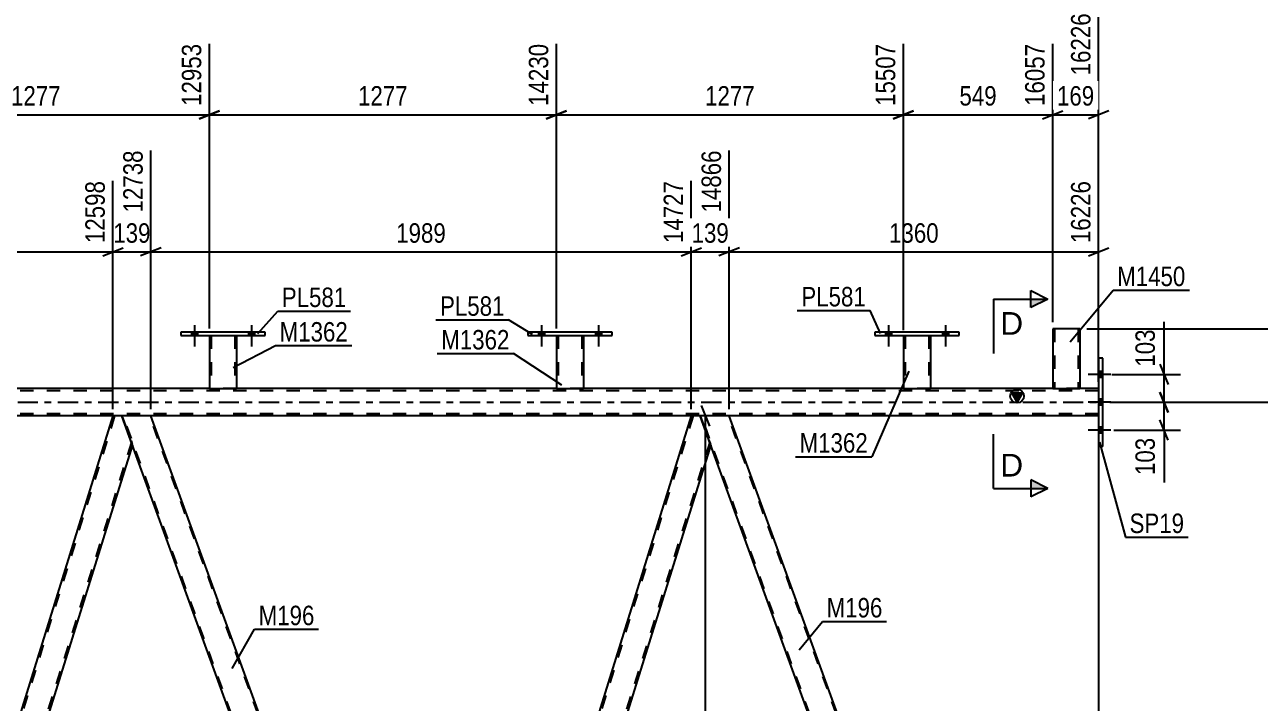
# Model space of a CAD drawing. Header units: millimetres. Extents: x -86 to 755, y -421 to 173.
# Drawn here: x 482 to 663.9, y -44.3 to 55.5 of the extents above; entities that cross this region are included whole.
import ezdxf

# ---------------------------------------------------------------- set-up
doc = ezdxf.new("R2010")
doc.units = ezdxf.units.MM
doc.linetypes.add('DXK_LINE_DOT2', pattern=[3.9198, 1.9599, -1.9599])
doc.linetypes.add('DXK_LINE_DOT3', pattern=[5.9187, 2.979, -0.9799, 0.9799, -0.9799])
doc.styles.add('Arial', font='ARIAL.TTF', dxfattribs={"height": 0.2})
doc.styles.add('Arial Narrow', font='ARIALN.TTF', dxfattribs={"height": 0.2})

# ---------------------------------------------------------------- blocks, each defined once
blk = doc.blocks.new('Part-814409347-3508 - 3393')
at = {"color": 2, "linetype": 'Continuous'}
for p, q in [((504.99, 10.32), (504.99, 9.84)), ((517.39, 10.32), (504.99, 10.32)), ((504.99, 9.84), (517.39, 9.84)), ((517.39, 9.84), (517.39, 10.32))]:
    blk.add_line(p, q, dxfattribs=at)
blk = doc.blocks.new('Bolt-814409347-3407 - 3393')
at = {"linetype": 'Continuous'}
for points in [[(557.63, 9.84), (558.51, 9.84), (558.51, 10.32), (557.63, 10.32)], [(566.03, 9.84), (566.91, 9.84), (566.91, 10.32), (566.03, 10.32)]]:
    blk.add_hatch(color=1, dxfattribs=at).paths.add_polyline_path(points)
at = {"color": 1, "linetype": 'Continuous'}
for p, q in [((558.07, 11.32), (558.07, 8.2)), ((566.47, 11.32), (566.47, 8.2)), ((557.63, 10.32), (557.63, 9.84)), ((558.51, 10.32), (558.51, 9.84)), ((566.03, 10.32), (566.03, 9.84)), ((566.91, 10.32), (566.91, 9.84))]:
    blk.add_line(p, q, dxfattribs=at)
blk = doc.blocks.new('Bolt-814409347-3408 - 3393')
at = {"linetype": 'Continuous'}
for points in [[(557.63, 9.84), (558.51, 9.84), (558.51, 10.32), (557.63, 10.32)], [(566.03, 9.84), (566.91, 9.84), (566.91, 10.32), (566.03, 10.32)]]:
    blk.add_hatch(color=1, dxfattribs=at).paths.add_polyline_path(points)
at = {"color": 1, "linetype": 'Continuous'}
for p, q in [((558.07, 11.32), (558.07, 8.2)), ((566.47, 11.32), (566.47, 8.2)), ((557.63, 10.32), (557.63, 9.84)), ((558.51, 10.32), (558.51, 9.84)), ((566.03, 10.32), (566.03, 9.84)), ((566.91, 10.32), (566.91, 9.84))]:
    blk.add_line(p, q, dxfattribs=at)
blk = doc.blocks.new('Bolt-814409347-3409 - 3393')
at = {"linetype": 'Continuous'}
for points in [[(506.55, 9.84), (507.43, 9.84), (507.43, 10.32), (506.55, 10.32)], [(514.95, 9.84), (515.83, 9.84), (515.83, 10.32), (514.95, 10.32)]]:
    blk.add_hatch(color=1, dxfattribs=at).paths.add_polyline_path(points)
at = {"color": 1, "linetype": 'Continuous'}
for p, q in [((506.99, 11.32), (506.99, 8.2)), ((515.39, 11.32), (515.39, 8.2)), ((506.55, 10.32), (506.55, 9.84)), ((507.43, 10.32), (507.43, 9.84)), ((514.95, 10.32), (514.95, 9.84)), ((515.83, 10.32), (515.83, 9.84))]:
    blk.add_line(p, q, dxfattribs=at)
blk = doc.blocks.new('Bolt-814409347-3410 - 3393')
at = {"linetype": 'Continuous'}
for points in [[(506.55, 9.84), (507.43, 9.84), (507.43, 10.32), (506.55, 10.32)], [(514.95, 9.84), (515.83, 9.84), (515.83, 10.32), (514.95, 10.32)]]:
    blk.add_hatch(color=1, dxfattribs=at).paths.add_polyline_path(points)
at = {"color": 1, "linetype": 'Continuous'}
for p, q in [((506.99, 11.32), (506.99, 8.2)), ((515.39, 11.32), (515.39, 8.2)), ((506.55, 10.32), (506.55, 9.84)), ((507.43, 10.32), (507.43, 9.84)), ((514.95, 10.32), (514.95, 9.84)), ((515.83, 10.32), (515.83, 9.84))]:
    blk.add_line(p, q, dxfattribs=at)
blk = doc.blocks.new('Bolt-814409347-3415 - 3393')
at = {"linetype": 'Continuous'}
for points in [[(608.71, 9.84), (609.59, 9.84), (609.59, 10.32), (608.71, 10.32)], [(617.11, 9.84), (617.99, 9.84), (617.99, 10.32), (617.11, 10.32)]]:
    blk.add_hatch(color=1, dxfattribs=at).paths.add_polyline_path(points)
at = {"color": 1, "linetype": 'Continuous'}
for p, q in [((609.15, 11.32), (609.15, 8.2)), ((617.55, 11.32), (617.55, 8.2)), ((608.71, 10.32), (608.71, 9.84)), ((609.59, 10.32), (609.59, 9.84)), ((617.11, 10.32), (617.11, 9.84)), ((617.99, 10.32), (617.99, 9.84))]:
    blk.add_line(p, q, dxfattribs=at)
blk = doc.blocks.new('Bolt-814409347-3416 - 3393')
at = {"linetype": 'Continuous'}
for points in [[(608.71, 9.84), (609.59, 9.84), (609.59, 10.32), (608.71, 10.32)], [(617.11, 9.84), (617.99, 9.84), (617.99, 10.32), (617.11, 10.32)]]:
    blk.add_hatch(color=1, dxfattribs=at).paths.add_polyline_path(points)
at = {"color": 1, "linetype": 'Continuous'}
for p, q in [((609.15, 11.32), (609.15, 8.2)), ((617.55, 11.32), (617.55, 8.2)), ((608.71, 10.32), (608.71, 9.84)), ((609.59, 10.32), (609.59, 9.84)), ((617.11, 10.32), (617.11, 9.84)), ((617.99, 10.32), (617.99, 9.84))]:
    blk.add_line(p, q, dxfattribs=at)
blk = doc.blocks.new('Part-814409347-3498 - 3393')
at = {"color": 2, "linetype": 'Continuous'}
for p, q in [((556.07, 10.32), (556.07, 9.84)), ((568.47, 10.32), (556.07, 10.32)), ((556.07, 9.84), (568.47, 9.84)), ((568.47, 9.84), (568.47, 10.32))]:
    blk.add_line(p, q, dxfattribs=at)
blk = doc.blocks.new('Part-814409347-3503 - 3393')
at = {"color": 2, "linetype": 'Continuous'}
for p, q in [((560.27, 9.84), (560.27, 2)), ((564.27, 9.84), (564.27, 2)), ((560.27, 2), (564.27, 2))]:
    blk.add_line(p, q, dxfattribs=at)
at = {"color": 7, "linetype": 'DXK_LINE_DOT2'}
for p, q in [((560.27, 9.84), (564.27, 9.84)), ((560.27, 9.84), (560.27, 9.84)), ((560.27, 9.84), (560.27, 9.84)), ((560.51, 9.84), (560.51, 2)), ((564.03, 9.84), (564.03, 2)), ((564.27, 9.84), (564.27, 9.84)), ((564.27, 9.84), (564.27, 9.84)), ((563.97, 2), (564.01, 2)), ((563.97, 2), (564.01, 2)), ((564.01, 2), (564.03, 2)), ((564.01, 2), (564.03, 2))]:
    blk.add_line(p, q, dxfattribs=at)
blk = doc.blocks.new('Part-814409347-3513 - 3393')
at = {"color": 2, "linetype": 'Continuous'}
for p, q in [((509.19, 9.84), (509.19, 2)), ((513.19, 9.84), (513.19, 2)), ((509.19, 2), (513.19, 2))]:
    blk.add_line(p, q, dxfattribs=at)
at = {"color": 7, "linetype": 'DXK_LINE_DOT2'}
for p, q in [((509.19, 9.84), (513.19, 9.84)), ((509.19, 9.84), (509.19, 9.84)), ((509.19, 9.84), (509.19, 9.84)), ((509.43, 9.84), (509.43, 2)), ((512.95, 9.84), (512.95, 2)), ((513.19, 9.84), (513.19, 9.84)), ((513.19, 9.84), (513.19, 9.84)), ((512.89, 2), (512.93, 2)), ((512.89, 2), (512.93, 2)), ((512.93, 2), (512.95, 2)), ((512.93, 2), (512.95, 2))]:
    blk.add_line(p, q, dxfattribs=at)
blk = doc.blocks.new('Part-814409347-3493 - 3393')
at = {"color": 2, "linetype": 'Continuous'}
for p, q in [((611.35, 9.84), (611.35, 2)), ((615.35, 9.84), (615.35, 2)), ((611.35, 2), (615.35, 2))]:
    blk.add_line(p, q, dxfattribs=at)
at = {"color": 7, "linetype": 'DXK_LINE_DOT2'}
for p, q in [((611.35, 9.84), (615.35, 9.84)), ((611.35, 9.84), (611.35, 9.84)), ((611.35, 9.84), (611.35, 9.84)), ((611.59, 9.84), (611.59, 2)), ((615.11, 9.84), (615.11, 2)), ((615.35, 9.84), (615.35, 9.84)), ((615.35, 9.84), (615.35, 9.84)), ((615.06, 2), (615.09, 2)), ((615.06, 2), (615.09, 2)), ((615.09, 2), (615.11, 2)), ((615.09, 2), (615.11, 2))]:
    blk.add_line(p, q, dxfattribs=at)
blk = doc.blocks.new('Part-814409347-3538 - 3393')
at = {"color": 2, "linetype": 'Continuous'}
for p, q in [((607.15, 10.32), (607.15, 9.84)), ((619.55, 10.32), (607.15, 10.32)), ((607.15, 9.84), (619.55, 9.84)), ((619.55, 9.84), (619.55, 10.32))]:
    blk.add_line(p, q, dxfattribs=at)
blk = doc.blocks.new('Part-814409347-3553 - 3393')
at = {"color": 2, "linetype": 'Continuous'}
for p, q in [((633.33, 10.8), (633.33, 2)), ((637.33, 10.8), (633.33, 10.8)), ((637.33, 10.8), (637.33, 2)), ((633.33, 2), (637.33, 2))]:
    blk.add_line(p, q, dxfattribs=at)
at = {"color": 7, "linetype": 'DXK_LINE_DOT2'}
for p, q in [((633.57, 10.8), (633.57, 2)), ((637.02, 10.8), (637.03, 10.8)), ((637.03, 10.8), (637.07, 10.8)), ((637.07, 10.8), (637.09, 10.8)), ((637.09, 10.8), (637.09, 2)), ((637.07, 2), (637.03, 2)), ((637.07, 2), (637.03, 2)), ((637.09, 2), (637.07, 2)), ((637.07, 2), (637.09, 2))]:
    blk.add_line(p, q, dxfattribs=at)
blk = doc.blocks.new('Part-814409347-3611 - 3393')
at = {"color": 2, "linetype": 'Continuous'}
for p, q in [((500.57, -2), (496.31, -2)), ((542.93, -118.4), (500.57, -2)), ((538.68, -118.4), (497.84, -6.2))]:
    blk.add_line(p, q, dxfattribs=at)
at = {"color": 7, "linetype": 'DXK_LINE_DOT2'}
for p, q in [((496.31, -2), (497.84, -6.2)), ((540.6, -123.22), (496.48, -2)), ((544.52, -123.22), (500.4, -2)), ((540.43, -123.22), (538.68, -118.4)), ((544.69, -123.22), (542.93, -118.4)), ((544.69, -123.22), (540.43, -123.22))]:
    blk.add_line(p, q, dxfattribs=at)
blk = doc.blocks.new('Bolt-814409347-3580 - 3393')
at = {"linetype": 'Continuous'}
for points in [[(640.09, 4.54), (640.09, 3.66), (640.73, 3.66), (640.73, 4.54)], [(640.09, 4.54), (640.09, 3.66), (640.73, 3.66), (640.73, 4.54)], [(640.09, 4.54), (640.09, 3.66), (640.73, 3.66), (640.73, 4.54)], [(640.09, 0.44), (640.09, -0.44), (640.73, -0.44), (640.73, 0.44)], [(640.09, 0.44), (640.09, -0.44), (640.73, -0.44), (640.73, 0.44)], [(640.09, -3.66), (640.09, -4.54), (640.73, -4.54), (640.73, -3.66)], [(640.09, -3.66), (640.09, -4.54), (640.73, -4.54), (640.73, -3.66)], [(640.09, -3.66), (640.09, -4.54), (640.73, -4.54), (640.73, -3.66)]]:
    blk.add_hatch(color=1, dxfattribs=at).paths.add_polyline_path(points)
at = {"color": 1, "linetype": 'Continuous'}
for p, q in [((641.89, 4.1), (638.57, 4.1)), ((641.89, 4.1), (638.57, 4.1)), ((641.89, 4.1), (638.57, 4.1)), ((640.73, 4.54), (640.09, 4.54)), ((640.73, 4.54), (640.09, 4.54)), ((640.73, 4.54), (640.09, 4.54)), ((640.73, 3.66), (640.09, 3.66)), ((640.73, 3.66), (640.09, 3.66)), ((640.73, 3.66), (640.09, 3.66)), ((641.89, 0), (638.57, 0)), ((641.89, 0), (638.57, 0)), ((640.73, 0.44), (640.09, 0.44)), ((640.73, 0.44), (640.09, 0.44)), ((640.73, -0.44), (640.09, -0.44)), ((640.73, -0.44), (640.09, -0.44)), ((641.89, -4.1), (638.57, -4.1)), ((641.89, -4.1), (638.57, -4.1)), ((641.89, -4.1), (638.57, -4.1)), ((640.73, -3.66), (640.09, -3.66)), ((640.73, -3.66), (640.09, -3.66)), ((640.73, -3.66), (640.09, -3.66)), ((640.73, -4.54), (640.09, -4.54)), ((640.73, -4.54), (640.09, -4.54)), ((640.73, -4.54), (640.09, -4.54))]:
    blk.add_line(p, q, dxfattribs=at)
blk = doc.blocks.new('Part-814409347-3626 - 3393')
at = {"color": 7, "linetype": 'DXK_LINE_DOT2'}
for p, q in [((580.38, -2), (543.56, -120.12)), ((582.86, -5.88), (546.28, -123.22)), ((582.99, -6.25), (582.97, -6.2)), ((582.99, -6.25), (582.97, -6.2)), ((543.84, -118.4), (543.42, -119.75)), ((544.69, -123.22), (543.42, -119.75)), ((548.03, -118.4), (546.53, -123.22)), ((546.53, -123.22), (544.69, -123.22))]:
    blk.add_line(p, q, dxfattribs=at)
at = {"color": 2, "linetype": 'Continuous'}
for p, q in [((580.13, -2), (543.84, -118.4)), ((581.44, -2), (580.13, -2)), ((582.97, -6.2), (581.44, -2)), ((582.99, -6.25), (548.03, -118.4))]:
    blk.add_line(p, q, dxfattribs=at)
blk = doc.blocks.new('Part-814409347-3636 - 3393')
at = {"color": 2, "linetype": 'Continuous'}
for p, q in [((585.7, -2), (581.44, -2)), ((629.82, -123.22), (585.7, -2)), ((625.57, -123.22), (582.97, -6.2))]:
    blk.add_line(p, q, dxfattribs=at)
at = {"color": 7, "linetype": 'DXK_LINE_DOT2'}
for p, q in [((581.44, -2), (582.97, -6.2)), ((625.74, -123.22), (581.61, -2)), ((629.65, -123.22), (585.53, -2)), ((625.57, -123.22), (629.82, -123.22))]:
    blk.add_line(p, q, dxfattribs=at)
blk = doc.blocks.new('Part-814409347-3641 - 3393')
at = {"color": 2, "linetype": 'Continuous'}
for p, q in [((494.99, -2), (458.29, -119.75)), ((496.31, -2), (494.99, -2)), ((497.84, -6.2), (496.31, -2)), ((497.86, -6.25), (461.4, -123.22)), ((459.55, -123.22), (458.31, -119.8))]:
    blk.add_line(p, q, dxfattribs=at)
at = {"color": 7, "linetype": 'DXK_LINE_DOT2'}
for p, q in [((495.24, -2), (458.43, -120.12)), ((497.72, -5.88), (461.15, -123.22)), ((497.86, -6.25), (497.84, -6.2)), ((497.86, -6.25), (497.84, -6.2)), ((458.29, -119.75), (458.31, -119.8)), ((461.4, -123.22), (459.55, -123.22))]:
    blk.add_line(p, q, dxfattribs=at)
blk = doc.blocks.new('Part-814409347-3695 - 3393')
at = {"linetype": 'Continuous'}
blk.add_hatch(color=2, dxfattribs=at).paths.add_polyline_path([(628.09, 0), (627.29, 1.4), (628.89, 1.4)])
at = {"color": 2, "linetype": 'Continuous'}
for p, q in [((509.19, 2), (462.11, 2)), ((560.27, 2), (513.19, 2)), ((611.35, 2), (564.27, 2)), ((633.33, 2), (615.35, 2)), ((640.09, 2), (637.33, 2)), ((628.09, 0), (627.29, 1.4)), ((627.29, 1.4), (628.89, 1.4)), ((628.89, 1.4), (628.09, 0)), ((494.99, -2), (415.43, -2)), ((580.13, -2), (500.57, -2)), ((640.09, -2), (585.7, -2))]:
    blk.add_line(p, q, dxfattribs=at)
at = {"color": 7, "linetype": 'DXK_LINE_DOT2'}
for p, q in [((513.19, 2), (509.19, 2)), ((564.27, 2), (560.27, 2)), ((615.35, 2), (611.35, 2)), ((637.33, 2), (633.33, 2)), ((640.09, 2), (640.09, -2)), ((640.09, 1.68), (25.23, 1.68)), ((640.09, -1.68), (25.23, -1.68)), ((500.57, -2), (494.99, -2)), ((585.7, -2), (580.13, -2))]:
    blk.add_line(p, q, dxfattribs=at)
at = {"color": 7, "linetype": 'DXK_LINE_DOT3'}
blk.add_line((25.23, 0), (640.09, 0), dxfattribs=at)
at = {"color": 2, "linetype": 'Continuous'}
blk.add_circle((628.09, 0.9), 1, dxfattribs=at)
blk = doc.blocks.new('Part-814409347-3716 - 3393')
at = {"color": 2, "linetype": 'Continuous'}
for p, q in [((640.73, 6.5), (640.09, 6.5)), ((640.09, 6.5), (640.09, -6.5)), ((640.73, -6.5), (640.73, 6.5)), ((640.73, -6.5), (640.09, -6.5))]:
    blk.add_line(p, q, dxfattribs=at)
blk = doc.blocks.new('StraightDimension-814409347-4384 - 3393')
at = {"color": 7, "linetype": 'Continuous'}
for p, q in [((500.57, -1), (500.57, 37.06)), ((494.99, -1), (494.99, 32.56)), ((493.49, 21.52), (496.49, 22.72)), ((494.99, 22.12), (500.57, 22.12)), ((502.07, 22.72), (499.07, 21.52))]:
    blk.add_line(p, q, dxfattribs=at)
at = {"color": 0}
blk.add_wipeout([(501.12, 22.87), (501.12, 27.07), (494.44, 27.07), (494.44, 22.87)], dxfattribs=at)
at = {"color": 3, "style": 'Arial Narrow'}
blk.add_text('139', height=2.863, dxfattribs=at).set_placement((495.04, 23.47))
at = {"color": 0, "linetype": 'Continuous'}
blk.add_wipeout([(499.97, 37.66), (495.77, 37.66), (495.77, 27.32), (499.97, 27.32)], dxfattribs=at)
at = {"color": 3, "linetype": 'Continuous', "style": 'Arial Narrow'}
blk.add_text('12738', height=2.863, rotation=90.0002, dxfattribs=at).set_placement((499.37, 27.92))
blk = doc.blocks.new('StraightDimension-814409347-4970 - 3393')
at = {"color": 7, "linetype": 'Continuous'}
for p, q in [((641.73, 0), (681.51, 0)), ((679.71, -1.5), (678.51, 1.5)), ((679.11, -125.86), (679.11, 0)), ((678.51, -124.36), (679.71, -127.36)), ((663.35, -125.86), (681.51, -125.86))]:
    blk.add_line(p, q, dxfattribs=at)
at = {"color": 0}
blk.add_wipeout([(678.36, -58.67), (674.16, -58.67), (674.16, -67.19), (678.36, -67.19)], dxfattribs=at)
at = {"color": 3, "style": 'Arial Narrow'}
blk.add_text('3147', height=2.863, rotation=90.0002, dxfattribs=at).set_placement((677.76, -66.59))
blk = doc.blocks.new('StraightDimension-814409347-4360 - 3393')
at = {"color": 7, "linetype": 'Continuous'}
for p, q in [((500.57, -1), (500.57, 37.06)), ((580.13, -1), (580.13, 32.56)), ((502.07, 22.72), (499.07, 21.52)), ((500.57, 22.12), (580.13, 22.12)), ((578.63, 21.52), (581.63, 22.72))]:
    blk.add_line(p, q, dxfattribs=at)
at = {"color": 0, "linetype": 'Continuous'}
blk.add_wipeout([(579.53, 33.16), (575.33, 33.16), (575.33, 22.82), (579.53, 22.82)], dxfattribs=at)
at = {"color": 0}
blk.add_wipeout([(544.6, 22.87), (544.6, 27.07), (536.09, 27.07), (536.09, 22.87)], dxfattribs=at)
at = {"color": 3, "linetype": 'Continuous', "style": 'Arial Narrow'}
blk.add_text('14727', height=2.863, rotation=90.0002, dxfattribs=at).set_placement((578.93, 23.42))
at = {"color": 3, "style": 'Arial Narrow'}
blk.add_text('1989', height=2.863, dxfattribs=at).set_placement((536.69, 23.47))
blk = doc.blocks.new('StraightDimension-814409347-4619 - 3393')
at = {"color": 7, "linetype": 'Continuous'}
for p, q in [((640.09, -3), (640.09, -72.81)), ((661.71, -122.22), (661.71, -67.56)), ((641.59, -69.81), (638.59, -71.01)), ((640.09, -70.41), (661.71, -70.41)), ((660.21, -71.01), (663.21, -69.81))]:
    blk.add_line(p, q, dxfattribs=at)
at = {"color": 0}
blk.add_wipeout([(655.15, -69.66), (655.15, -65.46), (646.64, -65.46), (646.64, -69.66)], dxfattribs=at)
at = {"color": 3, "style": 'Arial Narrow'}
blk.add_text('1271', height=2.863, dxfattribs=at).set_placement((647.24, -69.06))
blk = doc.blocks.new('StraightDimension-814409347-12841 - 3393')
at = {"color": 7, "linetype": 'Continuous'}
for p, q in [((649.12, 5.6), (650.32, 2.6)), ((642.04, 4.1), (652.12, 4.1)), ((649.72, 0), (649.72, 4.1)), ((642.04, 0), (652.12, 0)), ((650.32, -1.5), (649.12, 1.5))]:
    blk.add_line(p, q, dxfattribs=at)
at = {"color": 0}
blk.add_wipeout([(648.97, 11.31), (644.77, 11.31), (644.77, 4.63), (648.97, 4.63)], dxfattribs=at)
at = {"color": 7, "linetype": 'Continuous'}
blk.add_line((649.72, 4.1), (649.72, 11.83), dxfattribs=at)
blk.add_line((649.72, 4.1), (649.72, 11.83), dxfattribs=at)
at = {"color": 3, "style": 'Arial Narrow'}
blk.add_text('103', height=2.863, rotation=90.0002, dxfattribs=at).set_placement((648.37, 5.23))
blk = doc.blocks.new('StraightDimension-814409347-4315 - 3393')
at = {"color": 7, "linetype": 'Continuous'}
for p, q in [((585.7, -1), (585.7, 37.06)), ((640.09, 3), (640.09, 32.56)), ((587.2, 22.72), (584.2, 21.52)), ((585.7, 22.12), (640.09, 22.12)), ((638.59, 21.52), (641.59, 22.72))]:
    blk.add_line(p, q, dxfattribs=at)
at = {"color": 0, "linetype": 'Continuous'}
blk.add_wipeout([(639.49, 33.16), (635.29, 33.16), (635.29, 22.82), (639.49, 22.82)], dxfattribs=at)
at = {"color": 0}
blk.add_wipeout([(617.15, 22.87), (617.15, 27.07), (608.64, 27.07), (608.64, 22.87)], dxfattribs=at)
at = {"color": 3, "linetype": 'Continuous', "style": 'Arial Narrow'}
blk.add_text('16226', height=2.863, rotation=90.0002, dxfattribs=at).set_placement((638.89, 23.42))
at = {"color": 3, "style": 'Arial Narrow'}
blk.add_text('1360', height=2.863, dxfattribs=at).set_placement((609.24, 23.47))
blk = doc.blocks.new('StraightDimension-814409347-4067 - 3393')
at = {"color": 7, "linetype": 'Continuous'}
for p, q in [((611.35, 10.61), (611.35, 52.74)), ((633.33, 11.8), (633.33, 52.74)), ((612.85, 42.9), (609.85, 41.7)), ((611.35, 42.3), (633.33, 42.3)), ((631.83, 41.7), (634.83, 42.9))]:
    blk.add_line(p, q, dxfattribs=at)
at = {"color": 0, "linetype": 'Continuous'}
blk.add_wipeout([(632.73, 53.34), (628.53, 53.34), (628.53, 43), (632.73, 43)], dxfattribs=at)
at = {"color": 0}
blk.add_wipeout([(625.68, 43.05), (625.68, 47.25), (619, 47.25), (619, 43.05)], dxfattribs=at)
at = {"color": 3, "linetype": 'Continuous', "style": 'Arial Narrow'}
blk.add_text('16057', height=2.863, rotation=90.0002, dxfattribs=at).set_placement((632.13, 43.6))
at = {"color": 3, "style": 'Arial Narrow'}
blk.add_text('549', height=2.863, dxfattribs=at).set_placement((619.6, 43.65))
blk = doc.blocks.new('StraightDimension-814409347-4066 - 3393')
at = {"color": 7, "linetype": 'Continuous'}
for p, q in [((640.09, 3), (640.09, 57.24)), ((633.33, 11.8), (633.33, 52.74)), ((631.83, 41.7), (634.83, 42.9)), ((633.33, 42.3), (640.09, 42.3)), ((641.59, 42.9), (638.59, 41.7))]:
    blk.add_line(p, q, dxfattribs=at)
at = {"color": 0}
blk.add_wipeout([(640.05, 43.05), (640.05, 47.25), (633.36, 47.25), (633.36, 43.05)], dxfattribs=at)
at = {"color": 3, "style": 'Arial Narrow'}
blk.add_text('169', height=2.863, dxfattribs=at).set_placement((633.96, 43.65))
at = {"color": 0, "linetype": 'Continuous'}
blk.add_wipeout([(639.49, 57.84), (635.29, 57.84), (635.29, 47.5), (639.49, 47.5)], dxfattribs=at)
at = {"color": 3, "linetype": 'Continuous', "style": 'Arial Narrow'}
blk.add_text('16226', height=2.863, rotation=90.0002, dxfattribs=at).set_placement((638.89, 48.1))
blk = doc.blocks.new('StraightDimension-814409347-4068 - 3393')
at = {"color": 7, "linetype": 'Continuous'}
for p, q in [((560.27, 10.84), (560.27, 52.74)), ((611.35, 10.61), (611.35, 52.74)), ((561.77, 42.9), (558.77, 41.7)), ((560.27, 42.3), (611.35, 42.3)), ((609.85, 41.7), (612.85, 42.9))]:
    blk.add_line(p, q, dxfattribs=at)
at = {"color": 0, "linetype": 'Continuous'}
blk.add_wipeout([(610.75, 53.34), (606.55, 53.34), (606.55, 43), (610.75, 43)], dxfattribs=at)
at = {"color": 0}
blk.add_wipeout([(590.07, 43.05), (590.07, 47.25), (581.56, 47.25), (581.56, 43.05)], dxfattribs=at)
at = {"color": 3, "linetype": 'Continuous', "style": 'Arial Narrow'}
blk.add_text('15507', height=2.863, rotation=90.0002, dxfattribs=at).set_placement((610.15, 43.6))
at = {"color": 3, "style": 'Arial Narrow'}
blk.add_text('1277', height=2.863, dxfattribs=at).set_placement((582.16, 43.65))
blk = doc.blocks.new('StraightDimension-814409347-4069 - 3393')
at = {"color": 7, "linetype": 'Continuous'}
for p, q in [((509.19, 10.84), (509.19, 52.74)), ((560.27, 10.84), (560.27, 52.74)), ((510.69, 42.9), (507.69, 41.7)), ((509.19, 42.3), (560.27, 42.3)), ((558.77, 41.7), (561.77, 42.9))]:
    blk.add_line(p, q, dxfattribs=at)
at = {"color": 0, "linetype": 'Continuous'}
blk.add_wipeout([(559.67, 53.34), (555.47, 53.34), (555.47, 43), (559.67, 43)], dxfattribs=at)
at = {"color": 0}
blk.add_wipeout([(538.99, 43.05), (538.99, 47.25), (530.47, 47.25), (530.47, 43.05)], dxfattribs=at)
at = {"color": 3, "linetype": 'Continuous', "style": 'Arial Narrow'}
blk.add_text('14230', height=2.863, rotation=90.0002, dxfattribs=at).set_placement((559.07, 43.6))
at = {"color": 3, "style": 'Arial Narrow'}
blk.add_text('1277', height=2.863, dxfattribs=at).set_placement((531.07, 43.65))
blk = doc.blocks.new('StraightDimension-814409347-4408 - 3393')
at = {"color": 7, "linetype": 'Continuous'}
for p, q in [((415.43, -1), (415.43, 37.06)), ((494.99, -1), (494.99, 32.56)), ((416.93, 22.72), (413.93, 21.52)), ((415.43, 22.12), (494.99, 22.12)), ((493.49, 21.52), (496.49, 22.72))]:
    blk.add_line(p, q, dxfattribs=at)
at = {"color": 0, "linetype": 'Continuous'}
blk.add_wipeout([(494.39, 33.16), (490.19, 33.16), (490.19, 22.82), (494.39, 22.82)], dxfattribs=at)
at = {"color": 0}
blk.add_wipeout([(459.47, 22.87), (459.47, 27.07), (450.96, 27.07), (450.96, 22.87)], dxfattribs=at)
at = {"color": 3, "linetype": 'Continuous', "style": 'Arial Narrow'}
blk.add_text('12598', height=2.863, rotation=90.0002, dxfattribs=at).set_placement((493.79, 23.42))
at = {"color": 3, "style": 'Arial Narrow'}
blk.add_text('1989', height=2.863, dxfattribs=at).set_placement((451.56, 23.47))
blk = doc.blocks.new('StraightDimension-814409347-4070 - 3393')
at = {"color": 7, "linetype": 'Continuous'}
for p, q in [((458.11, 10.84), (458.11, 52.74)), ((509.19, 10.84), (509.19, 52.74)), ((459.61, 42.9), (456.61, 41.7)), ((458.11, 42.3), (509.19, 42.3)), ((507.69, 41.7), (510.69, 42.9))]:
    blk.add_line(p, q, dxfattribs=at)
at = {"color": 0, "linetype": 'Continuous'}
blk.add_wipeout([(508.59, 53.34), (504.39, 53.34), (504.39, 43), (508.59, 43)], dxfattribs=at)
at = {"color": 0}
blk.add_wipeout([(487.91, 43.05), (487.91, 47.25), (479.39, 47.25), (479.39, 43.05)], dxfattribs=at)
at = {"color": 3, "linetype": 'Continuous', "style": 'Arial Narrow'}
blk.add_text('12953', height=2.863, rotation=90.0002, dxfattribs=at).set_placement((507.99, 43.6))
at = {"color": 3, "style": 'Arial Narrow'}
blk.add_text('1277', height=2.863, dxfattribs=at).set_placement((479.99, 43.65))
blk = doc.blocks.new('StraightDimension-814409347-4274 - 3393')
at = {"color": 7, "linetype": 'Continuous'}
for p, q in [((703.56, 9.3), (702.36, 12.3)), ((638.33, 10.8), (705.36, 10.8)), ((702.96, -133.6), (702.96, 10.8)), ((702.36, -132.1), (703.56, -135.1)), ((552.17, -133.6), (705.36, -133.6))]:
    blk.add_line(p, q, dxfattribs=at)
at = {"color": 0}
blk.add_wipeout([(702.21, -57.15), (698.01, -57.15), (698.01, -65.66), (702.21, -65.66)], dxfattribs=at)
at = {"color": 3, "style": 'Arial Narrow'}
blk.add_text('3610', height=2.863, rotation=90.0002, dxfattribs=at).set_placement((701.61, -65.06))
blk = doc.blocks.new('StraightDimension-814409347-4334 - 3393')
at = {"color": 7, "linetype": 'Continuous'}
for p, q in [((585.7, -1), (585.7, 37.06)), ((580.13, -1), (580.13, 32.56)), ((578.63, 21.52), (581.63, 22.72)), ((580.13, 22.12), (585.7, 22.12)), ((587.2, 22.72), (584.2, 21.52))]:
    blk.add_line(p, q, dxfattribs=at)
at = {"color": 0}
blk.add_wipeout([(586.26, 22.87), (586.26, 27.07), (579.57, 27.07), (579.57, 22.87)], dxfattribs=at)
at = {"color": 3, "style": 'Arial Narrow'}
blk.add_text('139', height=2.863, dxfattribs=at).set_placement((580.17, 23.47))
at = {"color": 0, "linetype": 'Continuous'}
blk.add_wipeout([(585.1, 37.66), (580.9, 37.66), (580.9, 27.32), (585.1, 27.32)], dxfattribs=at)
at = {"color": 3, "linetype": 'Continuous', "style": 'Arial Narrow'}
blk.add_text('14866', height=2.863, rotation=90.0002, dxfattribs=at).set_placement((584.5, 27.92))
blk = doc.blocks.new('StraightDimension-814409347-5078 - 3393')
at = {"color": 7, "linetype": 'Continuous'}
for p, q in [((582.84, -3.5), (581.64, -0.5)), ((602.67, -2), (579.39, -2)), ((582.24, -123.22), (582.24, -2)), ((581.64, -121.72), (582.84, -124.72)), ((601.81, -123.22), (579.39, -123.22))]:
    blk.add_line(p, q, dxfattribs=at)
at = {"color": 0}
blk.add_wipeout([(581.49, -58.35), (577.29, -58.35), (577.29, -66.87), (581.49, -66.87)], dxfattribs=at)
at = {"color": 3, "style": 'Arial Narrow'}
blk.add_text('3031', height=2.863, rotation=90.0002, dxfattribs=at).set_placement((580.89, -66.27))
blk = doc.blocks.new('StraightDimension-814409347-12842 - 3393')
at = {"color": 7, "linetype": 'Continuous'}
for p, q in [((642.04, 0), (652.12, 0)), ((649.12, 1.5), (650.32, -1.5)), ((649.72, -4.1), (649.72, 0)), ((650.32, -5.6), (649.12, -2.6)), ((642.33, -4.1), (652.12, -4.1))]:
    blk.add_line(p, q, dxfattribs=at)
at = {"color": 0}
blk.add_wipeout([(648.97, -4.62), (644.77, -4.62), (644.77, -11.31), (648.97, -11.31)], dxfattribs=at)
at = {"color": 7, "linetype": 'Continuous'}
blk.add_line((649.72, -4.1), (649.72, -11.83), dxfattribs=at)
blk.add_line((649.72, -4.1), (649.72, -11.83), dxfattribs=at)
at = {"color": 3, "style": 'Arial Narrow'}
blk.add_text('103', height=2.863, rotation=90.0002, dxfattribs=at).set_placement((648.37, -10.71))
blk = doc.blocks.new('Mark-814409347-3607 - 3393')
at = {"color": 0}
blk.add_wipeout([(524.66, -32.8), (524.66, -29.8), (516.44, -29.8), (516.44, -32.8)], dxfattribs=at)
blk.add_wipeout([(524.66, -32.8), (524.66, -29.8), (516.44, -29.8), (516.44, -32.8)], dxfattribs=at)
at = {"color": 30, "linetype": 'Continuous'}
for p, q in [((512.55, -39.15), (515.84, -33.4)), ((515.84, -33.4), (525.26, -33.4))]:
    blk.add_line(p, q, dxfattribs=at)
at = {"color": 3, "style": 'Arial Narrow'}
blk.add_text('M196', height=2.863, dxfattribs=at).set_placement((516.44, -32.8))
blk = doc.blocks.new('Mark-814409347-3489 - 3393')
at = {"color": 0}
blk.add_wipeout([(606.12, -7.41), (606.12, -4.41), (596.07, -4.41), (596.07, -7.41)], dxfattribs=at)
blk.add_wipeout([(606.12, -7.41), (606.12, -4.41), (596.07, -4.41), (596.07, -7.41)], dxfattribs=at)
at = {"color": 30, "linetype": 'Continuous'}
for p in [(612.14, 4.57), (595.47, -8.01)]:
    blk.add_line(p, (606.72, -8.01), dxfattribs=at)
at = {"color": 3, "style": 'Arial Narrow'}
blk.add_text('M1362', height=2.863, dxfattribs=at).set_placement((596.07, -7.41))
blk = doc.blocks.new('Mark-814409347-3494 - 3393')
at = {"color": 0}
blk.add_wipeout([(552.64, 12.72), (552.64, 15.72), (543.14, 15.72), (543.14, 12.72)], dxfattribs=at)
blk.add_wipeout([(552.64, 12.72), (552.64, 15.72), (543.14, 15.72), (543.14, 12.72)], dxfattribs=at)
at = {"color": 30, "linetype": 'Continuous'}
for p in [(542.54, 12.12), (556.74, 9.98)]:
    blk.add_line(p, (553.24, 12.12), dxfattribs=at)
at = {"color": 3, "style": 'Arial Narrow'}
blk.add_text('PL581', height=2.863, dxfattribs=at).set_placement((543.14, 12.72))
blk = doc.blocks.new('Mark-814409347-3499 - 3393')
at = {"color": 0}
blk.add_wipeout([(553.37, 7.77), (553.37, 10.77), (543.32, 10.77), (543.32, 7.77)], dxfattribs=at)
blk.add_wipeout([(553.37, 7.77), (553.37, 10.77), (543.32, 10.77), (543.32, 7.77)], dxfattribs=at)
at = {"color": 30, "linetype": 'Continuous'}
for p in [(542.72, 7.17), (561.08, 2.52)]:
    blk.add_line(p, (553.97, 7.17), dxfattribs=at)
at = {"color": 3, "style": 'Arial Narrow'}
blk.add_text('M1362', height=2.863, dxfattribs=at).set_placement((543.32, 7.77))
blk = doc.blocks.new('Mark-814409347-3504 - 3393')
at = {"color": 0}
blk.add_wipeout([(529.36, 14.01), (529.36, 17.01), (519.85, 17.01), (519.85, 14.01)], dxfattribs=at)
blk.add_wipeout([(529.36, 14.01), (529.36, 17.01), (519.85, 17.01), (519.85, 14.01)], dxfattribs=at)
at = {"color": 30, "linetype": 'Continuous'}
for p, q in [((516.32, 10.11), (519.25, 13.41)), ((519.25, 13.41), (529.96, 13.41))]:
    blk.add_line(p, q, dxfattribs=at)
at = {"color": 3, "style": 'Arial Narrow'}
blk.add_text('PL581', height=2.863, dxfattribs=at).set_placement((519.85, 14.01))
blk = doc.blocks.new('Mark-814409347-3509 - 3393')
at = {"color": 0}
blk.add_wipeout([(529.58, 8.93), (529.58, 11.93), (519.53, 11.93), (519.53, 8.93)], dxfattribs=at)
blk.add_wipeout([(529.58, 8.93), (529.58, 11.93), (519.53, 11.93), (519.53, 8.93)], dxfattribs=at)
at = {"color": 30, "linetype": 'Continuous'}
for p, q in [((512.68, 5.13), (518.93, 8.33)), ((518.93, 8.33), (530.18, 8.33))]:
    blk.add_line(p, q, dxfattribs=at)
at = {"color": 3, "style": 'Arial Narrow'}
blk.add_text('M1362', height=2.863, dxfattribs=at).set_placement((519.53, 8.93))
blk = doc.blocks.new('Mark-814409347-3534 - 3393')
at = {"color": 0}
blk.add_wipeout([(605.84, 14.1), (605.84, 17.1), (596.33, 17.1), (596.33, 14.1)], dxfattribs=at)
blk.add_wipeout([(605.84, 14.1), (605.84, 17.1), (596.33, 17.1), (596.33, 14.1)], dxfattribs=at)
at = {"color": 30, "linetype": 'Continuous'}
for p in [(595.73, 13.5), (607.98, 10.12)]:
    blk.add_line(p, (606.44, 13.5), dxfattribs=at)
at = {"color": 3, "style": 'Arial Narrow'}
blk.add_text('PL581', height=2.863, dxfattribs=at).set_placement((596.33, 14.1))
blk = doc.blocks.new('Mark-814409347-3549 - 3393')
at = {"color": 0}
blk.add_wipeout([(652.88, 17.09), (652.88, 20.09), (642.82, 20.09), (642.82, 17.09)], dxfattribs=at)
blk.add_wipeout([(652.88, 17.09), (652.88, 20.09), (642.82, 20.09), (642.82, 17.09)], dxfattribs=at)
at = {"color": 30, "linetype": 'Continuous'}
for p, q in [((635.91, 8.89), (642.22, 16.49)), ((642.22, 16.49), (653.48, 16.49))]:
    blk.add_line(p, q, dxfattribs=at)
at = {"color": 3, "style": 'Arial Narrow'}
blk.add_text('M1450', height=2.863, dxfattribs=at).set_placement((642.82, 17.09))
blk = doc.blocks.new('Mark-814409347-3632 - 3393')
at = {"color": 0}
blk.add_wipeout([(608.27, -31.66), (608.27, -28.66), (600.05, -28.66), (600.05, -31.66)], dxfattribs=at)
blk.add_wipeout([(608.27, -31.66), (608.27, -28.66), (600.05, -28.66), (600.05, -31.66)], dxfattribs=at)
at = {"color": 30, "linetype": 'Continuous'}
for p, q in [((596, -36.44), (599.45, -32.26)), ((599.45, -32.26), (608.87, -32.26))]:
    blk.add_line(p, q, dxfattribs=at)
at = {"color": 3, "style": 'Arial Narrow'}
blk.add_text('M196', height=2.863, dxfattribs=at).set_placement((600.05, -31.66))
blk = doc.blocks.new('SectionMark-814409347-5119 - 3393')
at = {"linetype": 'Continuous'}
for points in [[(630.11, 13.93), (630.11, 15.18), (632.61, 15.18)], [(630.11, -12.68), (630.11, -11.43), (632.61, -12.68)]]:
    blk.add_hatch(color=6, dxfattribs=at).paths.add_polyline_path(points)
at = {"color": 6, "linetype": 'Continuous'}
for p, q in [((630.11, 13.93), (630.11, 16.43)), ((630.11, 16.43), (632.61, 15.18)), ((624.61, 15.18), (624.61, 7.18)), ((624.61, 15.18), (632.61, 15.18)), ((632.61, 15.18), (630.11, 13.93)), ((624.61, -12.68), (624.61, -4.68)), ((624.61, -12.68), (632.61, -12.68)), ((632.61, -12.68), (630.11, -11.43)), ((630.11, -11.43), (630.11, -13.93)), ((632.61, -12.68), (630.11, -13.93))]:
    blk.add_line(p, q, dxfattribs=at)
at = {"color": 0, "linetype": 'Continuous'}
for points in [[(628.98, 9.93), (628.98, 13.43), (625.61, 13.43), (625.61, 9.93)], [(628.98, -10.93), (628.98, -7.43), (625.61, -7.43), (625.61, -10.93)]]:
    blk.add_wipeout(points, dxfattribs=at)
at = {"color": 3, "linetype": 'Continuous', "style": 'Arial'}
for p in [(625.61, 9.93), (625.61, -10.93)]:
    blk.add_text('D', height=3.34, dxfattribs=at).set_placement(p)
blk = doc.blocks.new('Mark-814409347-3712 - 3393')
at = {"color": 0}
blk.add_wipeout([(652.68, -19.24), (652.68, -16.24), (644.64, -16.24), (644.64, -19.24)], dxfattribs=at)
blk.add_wipeout([(652.68, -19.24), (652.68, -16.24), (644.64, -16.24), (644.64, -19.24)], dxfattribs=at)
at = {"color": 30, "linetype": 'Continuous'}
for p, q in [((640.22, -5.86), (644.04, -19.84)), ((644.04, -19.84), (653.28, -19.84))]:
    blk.add_line(p, q, dxfattribs=at)
at = {"color": 3, "style": 'Arial Narrow'}
blk.add_text('SP19', height=2.863, dxfattribs=at).set_placement((644.64, -19.24))

msp = doc.modelspace()

# ---------------------------------------------------------------- block references
for name in ['Bolt-814409347-3409 - 3393', 'Bolt-814409347-3410 - 3393', 'Bolt-814409347-3407 - 3393', 'Bolt-814409347-3408 - 3393', 'Bolt-814409347-3415 - 3393', 'Bolt-814409347-3416 - 3393', 'Part-814409347-3508 - 3393', 'Part-814409347-3513 - 3393', 'Part-814409347-3498 - 3393', 'Part-814409347-3503 - 3393', 'Part-814409347-3538 - 3393', 'Part-814409347-3493 - 3393', 'Part-814409347-3553 - 3393', 'Part-814409347-3716 - 3393', 'Bolt-814409347-3580 - 3393', 'Part-814409347-3695 - 3393', 'Part-814409347-3641 - 3393', 'Part-814409347-3611 - 3393', 'Part-814409347-3626 - 3393', 'Part-814409347-3636 - 3393']:
    msp.add_blockref(name, (0, 0))

# ---------------------------------------------------------------- next in the draw order: block references
for name in ['StraightDimension-814409347-4384 - 3393', 'StraightDimension-814409347-4970 - 3393', 'Mark-814409347-3607 - 3393']:
    msp.add_blockref(name, (0, 0))

# ---------------------------------------------------------------- next in the draw order: block references
for name in ['StraightDimension-814409347-4408 - 3393', 'StraightDimension-814409347-4360 - 3393', 'StraightDimension-814409347-12841 - 3393', 'StraightDimension-814409347-4619 - 3393']:
    msp.add_blockref(name, (0, 0))

# ---------------------------------------------------------------- next in the draw order: block references
msp.add_blockref('StraightDimension-814409347-4315 - 3393', (0, 0))

# ---------------------------------------------------------------- next in the draw order: block references
msp.add_blockref('StraightDimension-814409347-4067 - 3393', (0, 0))

# ---------------------------------------------------------------- next in the draw order: block references
for name in ['StraightDimension-814409347-4066 - 3393', 'StraightDimension-814409347-4068 - 3393']:
    msp.add_blockref(name, (0, 0))

# ---------------------------------------------------------------- next in the draw order: block references
msp.add_blockref('StraightDimension-814409347-4069 - 3393', (0, 0))

# ---------------------------------------------------------------- next in the draw order: block references
for name in ['StraightDimension-814409347-4070 - 3393', 'Mark-814409347-3504 - 3393', 'StraightDimension-814409347-4274 - 3393']:
    msp.add_blockref(name, (0, 0))

# ---------------------------------------------------------------- next in the draw order: block references
for name in ['StraightDimension-814409347-4334 - 3393', 'Mark-814409347-3549 - 3393', 'Mark-814409347-3534 - 3393', 'SectionMark-814409347-5119 - 3393', 'Mark-814409347-3494 - 3393', 'Mark-814409347-3509 - 3393', 'StraightDimension-814409347-12842 - 3393']:
    msp.add_blockref(name, (0, 0))

# ---------------------------------------------------------------- next in the draw order: block references
for name in ['Mark-814409347-3499 - 3393', 'StraightDimension-814409347-5078 - 3393', 'Mark-814409347-3712 - 3393']:
    msp.add_blockref(name, (0, 0))

# ---------------------------------------------------------------- next in the draw order: block references
for name in ['Mark-814409347-3489 - 3393', 'Mark-814409347-3632 - 3393']:
    msp.add_blockref(name, (0, 0))

doc.saveas('drawing.dxf')
